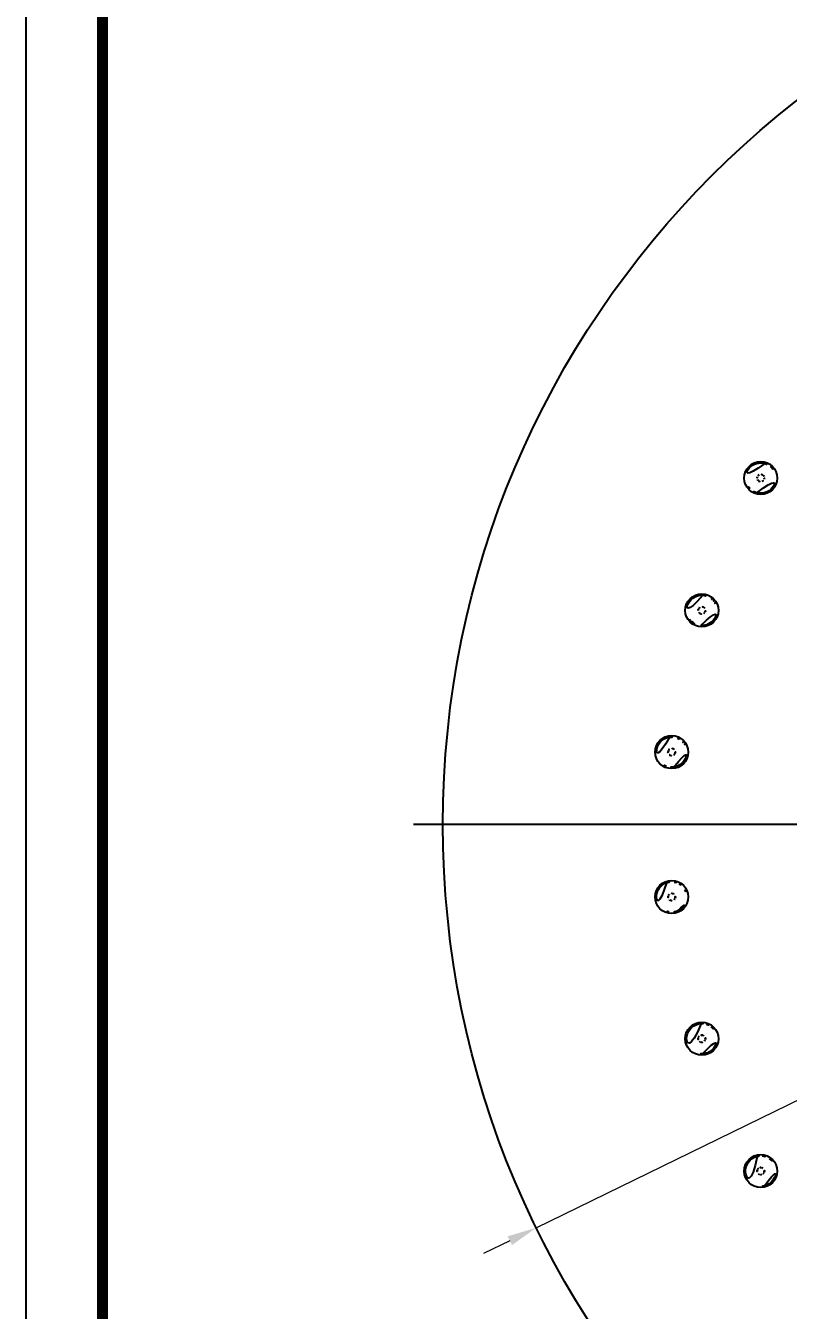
# Model space of a CAD drawing. Extents: x 16296660632 to 16296676033, y -37409619871 to -37409617369.
# Drawn here: x 16296675381.8 to 16296675485.7, y -37409617714.1 to -37409617539.1 of the extents above; entities that cross this region are included whole.
import ezdxf

# ---------------------------------------------------------------- set-up
doc = ezdxf.new("R2010")
doc.units = 0
doc.header["$LTSCALE"] = 10
doc.header["$MEASUREMENT"] = 0
doc.header["$PDMODE"] = 3
doc.header["$PDSIZE"] = -10
doc.linetypes.add('CENTER', pattern=[2, 1.25, -0.25, 0.25, -0.25])
doc.layers.get('0').update_dxf_attribs({"linetype": 'CONTINUOUS'})
doc.layers.get('DEFPOINTS').update_dxf_attribs({"linetype": 'CONTINUOUS'})
doc.styles.add('Daelim Dimension', font='')
doc.styles.get('Daelim Dimension').set_extended_font_data('NanumGothic')
doc.dimstyles.new('DEFAULT', dxfattribs={"dimscale": 2, "dimtxt": 2, "dimasz": 2, "dimexe": 0, "dimexo": 2, "dimgap": 1, "dimtad": 1, "dimdec": 1, "dimzin": 9, "dimdsep": 46, "dimtxsty": 'Daelim Dimension', "dimcen": 0.5, "dimclrd": 252, "dimclre": 252, "dimclrt": 3, "dimadec": 1, "dimazin": 0, "dimtfac": 1, "dimtdec": 1, "dimtix": 1, "dimtmove": 0, "dimatfit": 3, "dimfxl": 1, "dimtolj": 1, "dimtzin": 1, "dimlwd": 9, "dimlwe": 9, "dimarcsym": 0})

# ---------------------------------------------------------------- blocks, each defined once
blk = doc.blocks.new('*D0')
at = {"color": 5, "lineweight": 9, "transparency": 16777216}
for p, q in [((16296675742.33408, -37409617560.551666), (16296675679.52825, -37409617591.26516)), ((16296675451.350679, -37409617702.84919), (16296675675.93491, -37409617593.022377)), ((16296675447.75733, -37409617704.606422), (16296675444.16398, -37409617706.363647))]:
    blk.add_line(p, q, dxfattribs=at)
at = {"color": 5, "transparency": 16777216}
for points in [[(16296675679.23538, -37409617590.666267), (16296675679.821119, -37409617591.864037), (16296675675.93491, -37409617593.022377)], [(16296675447.46446, -37409617704.00753), (16296675448.0502, -37409617705.205307), (16296675451.350679, -37409617702.84919)]]:
    blk.add_solid(points, dxfattribs=at)
at = {"layer": 'DEFPOINTS', "color": 0, "transparency": 16777216}
for p in [(16296675675.93491, -37409617593.022377), (16296675451.350679, -37409617702.84919)]:
    blk.add_point(p, dxfattribs=at)
at = {"color": 7, "transparency": 16777216, "insert": (16296675706.93845, -37409617563.191093), "char_height": 14, "attachment_point": 5, "rotation": 26.0596868, "style": 'Daelim Dimension'}
blk.add_mtext('\\A1;{\\H1.25x;\\C256;Ø250}', dxfattribs=at)

msp = doc.modelspace()

# ---------------------------------------------------------------- linework, layer by layer
at = {"color": 1, "linetype": 'CENTER', "ltscale": 50}
msp.add_line((16296675692.642771, -37409617647.935753), (16296675434.642771, -37409617647.935753), dxfattribs=at)
at = {"ltscale": 0.5}
msp.add_lwpolyline([(16296675381.837231, -37409617846.30687), (16296676032.837231, -37409617846.30687), (16296676032.837231, -37409617369.30687), (16296675381.837231, -37409617369.30687)], close=True, dxfattribs=at)
at = {"color": 5, "linetype": 'ByBlock', "lineweight": 200, "const_width": 1.5}
msp.add_lwpolyline([(16296675392.30542, -37409617825.882156), (16296676022.30542, -37409617825.882156), (16296676022.30542, -37409617380.382156), (16296675392.30542, -37409617380.382156)], close=True, dxfattribs=at)
at = {"color": 7, "linetype": 'Continuous'}
for centre, radius in [((16296675563.642771, -37409617647.935753), 125), ((16296675481.911631, -37409617600.748253), 2.2525), ((16296675473.88682, -37409617618.772278), 2.2525), ((16296675469.784769, -37409617638.070877), 2.2525), ((16296675469.784769, -37409617657.800629), 2.2525), ((16296675473.88682, -37409617677.099243), 2.2525), ((16296675481.911631, -37409617695.123253), 2.2525)]:
    msp.add_circle(centre, radius, dxfattribs=at)
for centre, radius, start, end in [((16296675481.91, -37409617600.74736), 2.065879, 74.08315531, 204.04082697), ((16296675481.91139, -37409617600.745934), 2.064008, 44.02227316, 54.09804776), ((16296675481.910139, -37409617600.747337), 2.065875, 254.81834826, 23.96035854), ((16296675481.910919, -37409617600.747871), 0.496508, 54.73729923, 114.45865177), ((16296675481.910919, -37409617600.747871), 0.496508, 234.73738846, 294.43008986), ((16296675473.88504, -37409617618.771744), 2.065879, 86.07322008, 216.04100016), ((16296675473.88575, -37409617618.772133), 0.496218, 148.76922671, 216.05234508), ((16296675473.886129, -37409617618.771751), 0.496217, 54.63742024, 121.92355401), ((16296675473.8853, -37409617618.771881), 2.065683, 266.80585156, 25.95955403), ((16296675473.883711, -37409617618.774406), 0.49978, 36.02145989, 54.58765901), ((16296675473.886339, -37409617618.771973), 0.496218, 328.72117197, 35.97170947), ((16296675473.87767, -37409617618.779243), 2.076338, 45.97649062, 55.95967189), ((16296675473.883801, -37409617618.774231), 2.068472, 35.99459194, 46.00214731), ((16296675473.882299, -37409617618.772186), 2.06849, 25.93086417, 35.92433689), ((16296675473.886471, -37409617618.769096), 2.068586, 216.07660965, 226.18624972), ((16296675473.88435, -37409617618.773743), 2.063776, 226.13972425, 266.82938404), ((16296675473.88835, -37409617618.769707), 0.499752, 216.10148489, 234.58844671), ((16296675473.88596, -37409617618.772346), 0.496217, 234.63742024, 301.89185989), ((16296675469.782921, -37409617638.070717), 2.06588, 98.0562274, 228.04087665), ((16296675469.78405, -37409617638.070473), 0.496177, 54.79458068, 127.02149546), ((16296675469.78302, -37409617638.070679), 2.065866, 278.81398575, 27.98734897), ((16296675469.784281, -37409617638.070663), 0.496178, 335.78154774, 47.97417106), ((16296675469.78034, -37409617638.071732), 2.06849, 37.93894263, 47.92457236), ((16296675469.7747, -37409617638.077301), 2.076357, 28.04083341, 37.96406461), ((16296675469.783649, -37409617638.070976), 0.496178, 155.82992649, 228.05473448), ((16296675469.78388, -37409617638.071159), 0.496177, 234.79466998, 306.9896719), ((16296675469.78293, -37409617657.800858), 2.06588, 110.05014395, 240.04088237), ((16296675469.77305, -37409617657.806473), 2.077217, 20.20703818, 39.3280371), ((16296675469.78367, -37409617657.800926), 0.496177, 161.181555, 233.54931656), ((16296675469.784031, -37409617657.800377), 0.496175, 59.94494156, 132.31565677), ((16296675469.78392, -37409617657.801086), 0.496176, 240.02562028, 312.36468945), ((16296675469.784269, -37409617657.800537), 0.496177, 341.21428129, 53.54931656), ((16296675469.783039, -37409617657.800758), 2.065874, 290.81451807, 20.15396832), ((16296675473.885099, -37409617677.099777), 2.065933, 92.00936795, 252.03943773), ((16296675473.885799, -37409617677.099678), 0.496217, 166.1018744, 233.39736666), ((16296675473.886049, -37409617677.099197), 0.496217, 71.94751017, 139.24921018), ((16296675473.887569, -37409617677.096573), 0.499768, 233.44684916, 251.97895986), ((16296675473.88607, -37409617677.099823), 0.496217, 252.0282755, 319.29818842), ((16296675473.88509, -37409617677.099876), 2.065884, 272.30747419, 22.36090554), ((16296675473.88455, -37409617677.102417), 0.49974, 53.44614988, 71.89902556), ((16296675473.886311, -37409617677.099327), 0.496218, 346.13519139, 53.39736666), ((16296675481.910061, -37409617695.124153), 2.065933, 104.00486154, 264.03943229), ((16296675481.910521, -37409617695.123932), 0.496046, 158.2291523, 232.60772104), ((16296675481.911369, -37409617695.123421), 0.496047, 338.27525886, 52.60772104), ((16296675481.91008, -37409617695.124168), 2.065928, 284.29769024, 24.53665006)]:
    msp.add_arc(centre, radius, start, end, dxfattribs=at)
for points in [[(16296675482.476549, -37409617598.760696), (16296675482.706461, -37409617598.826271), (16296675482.92807, -37409617598.933838), (16296675483.121719, -37409617599.074043)], [(16296675481.44663, -37409617600.57196), (16296675481.40193, -37409617600.68988), (16296675481.406099, -37409617600.834969), (16296675481.457479, -37409617600.950142)], [(16296675481.457479, -37409617600.950142), (16296675481.49317, -37409617601.030151), (16296675481.552731, -37409617601.102692), (16296675481.624269, -37409617601.153267)], [(16296675481.705351, -37409617600.295921), (16296675481.590599, -37409617600.348244), (16296675481.491329, -37409617600.454041), (16296675481.44663, -37409617600.57196)], [(16296675482.364639, -37409617600.546242), (16296675482.32897, -37409617600.465973), (16296675482.269291, -37409617600.393173), (16296675482.197559, -37409617600.342468)], [(16296675482.375031, -37409617600.92424), (16296675482.41983, -37409617600.806419), (16296675482.415831, -37409617600.66143), (16296675482.364639, -37409617600.546242)], [(16296675483.395559, -37409617599.311577), (16296675483.562229, -37409617599.484177), (16296675483.70056, -37409617599.689133), (16296675483.797991, -37409617599.908386)], [(16296675480.432091, -37409617602.190857), (16296675480.26272, -37409617602.017281), (16296675480.122129, -37409617601.810463), (16296675480.023331, -37409617601.588982)], [(16296675481.369129, -37409617602.741096), (16296675481.01955, -37409617602.646248), (16296675480.685061, -37409617602.450104), (16296675480.432091, -37409617602.190857)], [(16296675482.11627, -37409617601.199921), (16296675482.23097, -37409617601.147697), (16296675482.33024, -37409617601.042053), (16296675482.375031, -37409617600.92424)], [(16296675474.02651, -37409617616.710716), (16296675474.382851, -37409617616.735191), (16296675474.743891, -37409617616.85891), (16296675475.039961, -37409617617.058701)], [(16296675473.62373, -37409617618.350594), (16296675473.55838, -37409617618.391251), (16296675473.50131, -37409617618.449013), (16296675473.461439, -37409617618.514847)], [(16296675474.148121, -37409617619.193657), (16296675474.213461, -37409617619.153053), (16296675474.270531, -37409617619.095367), (16296675474.310431, -37409617619.029602)], [(16296675469.49341, -37409617636.025253), (16296675469.847, -37409617635.975197), (16296675470.22579, -37409617636.021248), (16296675470.556841, -37409617636.155159)], [(16296675469.4853, -37409617637.674316), (16296675469.41939, -37409617637.723953), (16296675469.3647, -37409617637.792526), (16296675469.330971, -37409617637.867821)], [(16296675470.116461, -37409617637.70208), (16296675470.101851, -37409617637.688911), (16296675470.086861, -37409617637.675499), (16296675470.069309, -37409617637.666618)], [(16296675470.556841, -37409617636.155159), (16296675470.77902, -37409617636.245033), (16296675470.988461, -37409617636.375877), (16296675471.166451, -37409617636.536369)], [(16296675469.452, -37409617638.440033), (16296675469.46645, -37409617638.453033), (16296675469.481279, -37409617638.466263), (16296675469.4986, -37409617638.47506)], [(16296675470.08242, -37409617638.467484), (16296675470.14831, -37409617638.417923), (16296675470.20302, -37409617638.349419), (16296675470.23679, -37409617638.2742)], [(16296675469.020041, -37409617639.990601), (16296675468.794661, -37409617639.900917), (16296675468.58206, -37409617639.769142), (16296675468.40168, -37409617639.606956)], [(16296675470.099569, -37409617640.112122), (16296675469.74173, -37409617640.167603), (16296675469.356501, -37409617640.124474), (16296675469.020041, -37409617639.990601)], [(16296675469.074671, -37409617655.860199), (16296675469.410061, -37409617655.737801), (16296675469.790039, -37409617655.704102), (16296675470.141621, -37409617655.766243)], [(16296675470.141621, -37409617655.766243), (16296675470.37764, -37409617655.807953), (16296675470.60973, -37409617655.892403), (16296675470.817209, -37409617656.012383)], [(16296675470.817209, -37409617656.012383), (16296675471.03017, -37409617656.135536), (16296675471.22369, -37409617656.299911), (16296675471.379841, -37409617656.490013)], [(16296675469.450001, -37409617657.433487), (16296675469.38883, -37409617657.489098), (16296675469.34063, -37409617657.562607), (16296675469.31402, -37409617657.640877)], [(16296675469.48888, -37409617658.200043), (16296675469.50391, -37409617658.211143), (16296675469.519291, -37409617658.222427), (16296675469.536619, -37409617658.229431)], [(16296675470.07906, -37409617657.401443), (16296675470.06422, -37409617657.390457), (16296675470.04904, -37409617657.379318), (16296675470.03195, -37409617657.372353)], [(16296675470.118259, -37409617658.167686), (16296675470.17935, -37409617658.112068), (16296675470.227461, -37409617658.038567), (16296675470.254009, -37409617657.960327)], [(16296675469.43572, -37409617659.837357), (16296675469.19668, -37409617659.796494), (16296675468.96138, -37409617659.711807), (16296675468.75127, -37409617659.590714)], [(16296675470.51713, -37409617659.731796), (16296675470.178591, -37409617659.860497), (16296675469.792721, -37409617659.898399), (16296675469.43572, -37409617659.837357)], [(16296675473.81266, -37409617675.035118), (16296675474.052271, -37409617675.026817), (16296675474.29693, -37409617675.061157), (16296675474.5249, -37409617675.135406)], [(16296675474.5249, -37409617675.135406), (16296675474.751419, -37409617675.209183), (16296675474.96804, -37409617675.324493), (16296675475.15593, -37409617675.470947)], [(16296675475.15593, -37409617675.470947), (16296675475.434139, -37409617675.687813), (16296675475.66144, -37409617675.987717), (16296675475.795641, -37409617676.313942)], [(16296675473.510139, -37409617676.775284), (16296675473.459841, -37409617676.83358), (16296675473.42256, -37409617676.905739), (16296675473.40411, -37409617676.980476)], [(16296675474.26226, -37409617677.423409), (16296675474.312469, -37409617677.365097), (16296675474.34968, -37409617677.292961), (16296675474.368071, -37409617677.218246)], [(16296675473.96829, -37409617679.164047), (16296675473.726151, -37409617679.173714), (16296675473.4786, -37409617679.139793), (16296675473.248079, -37409617679.065071)], [(16296675481.410101, -37409617693.119621), (16296675481.6427, -37409617693.061707), (16296675481.889099, -37409617693.044456), (16296675482.12747, -37409617693.069679)], [(16296675482.12747, -37409617693.069679), (16296675482.48023, -37409617693.10701), (16296675482.83383, -37409617693.242493), (16296675483.121201, -37409617693.450462)], [(16296675483.121201, -37409617693.450462), (16296675483.40587, -37409617693.656487), (16296675483.64332, -37409617693.946289), (16296675483.78932, -37409617694.26593)], [(16296675481.60153, -37409617694.735382), (16296675481.535151, -37409617694.788292), (16296675481.48127, -37409617694.861092), (16296675481.44985, -37409617694.939949)], [(16296675481.96319, -37409617694.629929), (16296675481.83831, -37409617694.616707), (16296675481.69972, -37409617694.657112), (16296675481.60153, -37409617694.735382)], [(16296675482.212601, -37409617694.729317), (16296675482.14152, -37409617694.674942), (16296675482.052191, -37409617694.639343), (16296675481.96319, -37409617694.629929)], [(16296675482.220779, -37409617695.511627), (16296675482.287069, -37409617695.458679), (16296675482.340839, -37409617695.385872), (16296675482.372181, -37409617695.30703)], [(16296675481.60928, -37409617695.518044), (16296675481.68055, -37409617695.572548), (16296675481.770161, -37409617695.608177), (16296675481.85939, -37409617695.6175)], [(16296675481.85939, -37409617695.6175), (16296675481.98424, -37409617695.630531), (16296675482.122709, -37409617695.589981), (16296675482.220779, -37409617695.511627)], [(16296675482.42028, -37409617697.126106), (16296675482.185539, -37409617697.185806), (16296675481.93647, -37409617697.204079), (16296675481.69557, -37409617697.178932)]]:
    msp.add_open_spline(points, degree=3, dxfattribs=at)

# ---------------------------------------------------------------- dimensions: what is measured, and where the dimension line sits
dim = msp.add_diameter_dim_2p(p1=(16296675451.350679, -37409617702.84919), p2=(16296675675.93491, -37409617593.022377), text='{\\H1.25x;\\C256;Ø250}', dimstyle='DEFAULT', override={"dimtxt": 7, "dimclrd": 5, "dimclrt": 7})
dim.commit()
dim.dimension.update_dxf_attribs({"geometry": '*D0', "text_midpoint": (16296675706.93845, -37409617563.191093)})

doc.saveas('drawing.dxf')
